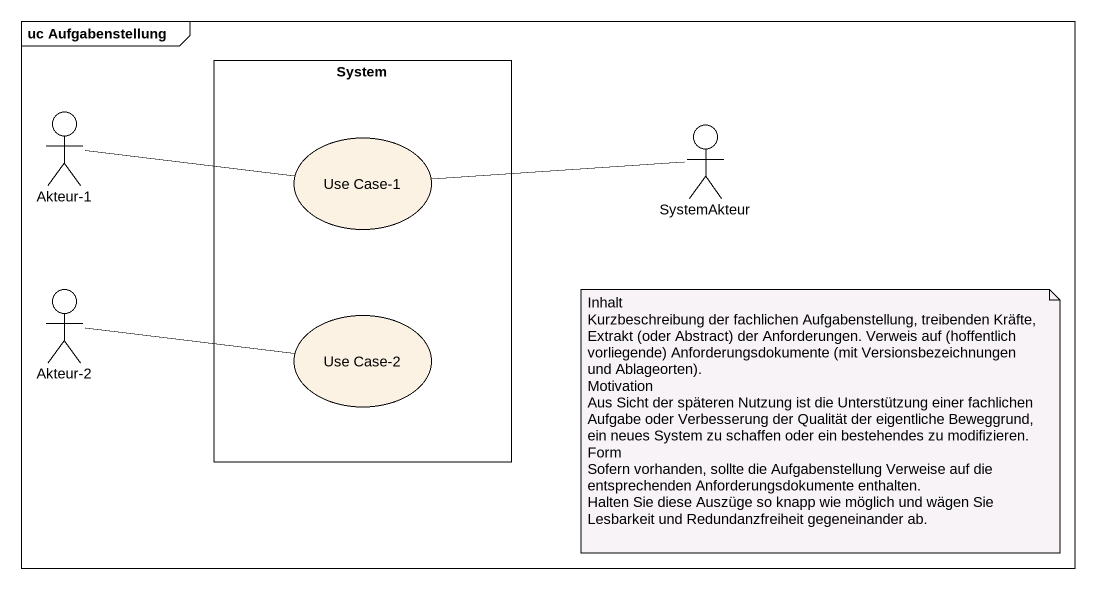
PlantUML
@startuml
mainframe uc Aufgabenstellung
rectangle System {
  usecase "Use Case-1" as Use_Case_1
  usecase "Use Case-2" as Use_Case_2
}
actor "Akteur-1" as Akteur_1
actor SystemAkteur
actor "Akteur-2" as Akteur_2
Akteur_1 -right- Use_Case_1
SystemAkteur -left- Use_Case_1
Akteur_2 -right- Use_Case_2
note as N1
  Inhalt
  Kurzbeschreibung der fachlichen Aufgabenstellung, treibenden Kräfte, Extrakt (oder Abstract) der Anforderungen. Verweis auf (hoffentlich vorliegende) Anforderungsdokumente (mit Versionsbezeichnungen und Ablageorten).
  Motivation
  Aus Sicht der späteren Nutzung ist die Unterstützung einer fachlichen Aufgabe oder Verbesserung der Qualität der eigentliche Beweggrund, ein neues System zu schaffen oder ein bestehendes zu modifizieren.
  Form
  Sofern vorhanden, sollte die Aufgabenstellung Verweise auf die entsprechenden Anforderungsdokumente enthalten.
  Halten Sie diese Auszüge so knapp wie möglich und wägen Sie Lesbarkeit und Redundanzfreiheit gegeneinander ab.
end note
@enduml
